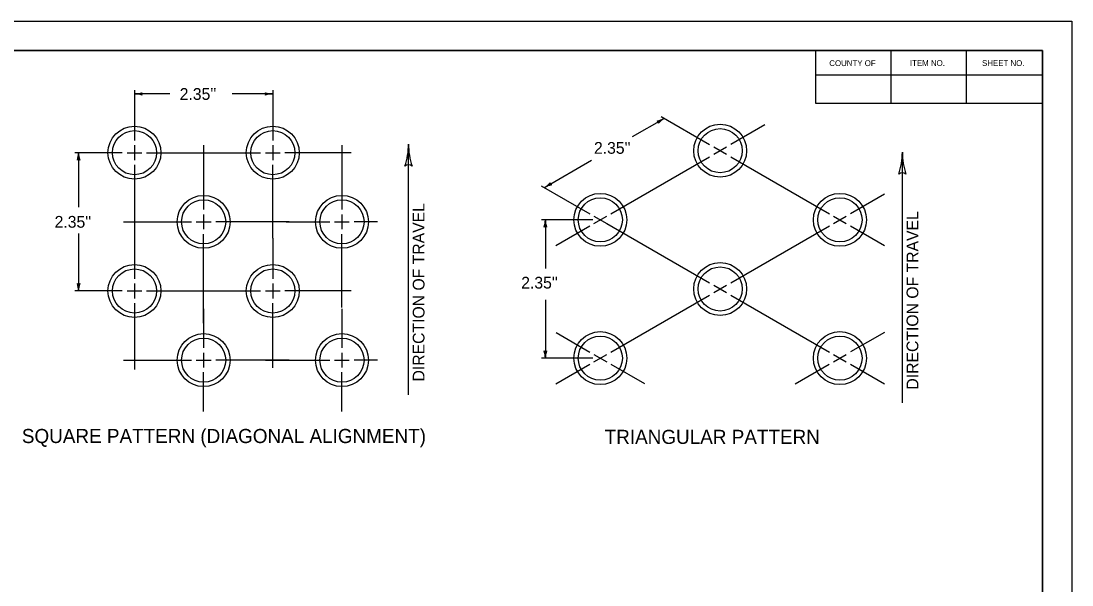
# Model space of a CAD drawing. Extents: x 1000 to 1036.3, y 1000 to 1022.
# Drawn here: x 1018.15 to 1036, y 1012.42 to 1022 of the extents above; entities that cross this region are included whole.
import ezdxf

# ---------------------------------------------------------------- set-up
doc = ezdxf.new("R2010")
doc.units = 0
for name, color, linetype in [('Level 1', 7, 'Continuous'), ('Level 10', 7, 'Continuous'), ('Level 11', 7, 'Continuous'), ('Level 51', 7, 'Continuous'), ('Level 53', 7, 'Continuous'), ('SB_PL_CUTLINE_PR', 7, 'Continuous'), ('SB_PL_SBL4_PR', 7, 'Continuous')]:
    doc.layers.add(name, color=color, linetype=linetype)

msp = doc.modelspace()

# ---------------------------------------------------------------- linework, layer by layer
at = {"layer": 'Level 10'}
for p, q in [((1000, 1022), (1036, 1022)), ((1036, 1022), (1036, 1000)), ((1007, 1021.5), (1035.5, 1021.5)), ((1035.5, 1021.5), (1035.5, 1000.5))]:
    msp.add_line(p, q, dxfattribs=at)
at = {"layer": 'Level 11'}
for p, q in [((1020.073, 1020.823), (1020.073, 1019.97)), ((1020.672, 1020.761), (1020.073, 1020.761)), ((1022.423, 1020.761), (1021.735, 1020.761)), ((1022.423, 1020.823), (1022.423, 1019.97)), ((1022.423, 1020.637), (1022.423, 1019.97)), ((1028.534, 1020.035), (1029.073, 1020.346)), ((1029.018, 1020.377), (1029.843, 1019.901)), ((1030.78, 1020.234), (1030.202, 1019.901)), ((1020.073, 1019.888), (1020.073, 1019.638)), ((1021.248, 1019.888), (1021.248, 1018.795)), ((1022.423, 1019.888), (1022.423, 1019.638)), ((1023.598, 1019.888), (1023.598, 1018.795)), ((1024.729, 1015.648), (1024.729, 1019.909)), ((1029.914, 1019.86), (1030.13, 1019.735)), ((1029.914, 1019.735), (1030.131, 1019.86)), ((1019.866, 1019.763), (1019.06, 1019.763)), ((1019.123, 1019.763), (1019.123, 1018.839)), ((1019.948, 1019.763), (1020.198, 1019.763)), ((1020.28, 1019.763), (1022.216, 1019.763)), ((1022.298, 1019.763), (1022.548, 1019.763)), ((1023.757, 1019.763), (1022.63, 1019.763)), ((1028.167, 1018.726), (1029.843, 1019.694)), ((1030.202, 1019.694), (1031.878, 1018.726)), ((1033.118, 1015.51), (1033.118, 1019.771)), ((1020.073, 1019.556), (1020.073, 1017.62)), ((1022.423, 1018.309), (1022.423, 1019.556)), ((1027.037, 1019.171), (1027.84, 1019.634)), ((1026.983, 1019.202), (1027.808, 1018.726)), ((1032.815, 1019.06), (1032.238, 1018.726)), ((1021.248, 1018.713), (1021.248, 1018.463)), ((1023.598, 1018.713), (1023.598, 1018.463)), ((1027.862, 1018.622), (1026.99, 1018.622)), ((1027.053, 1018.622), (1027.053, 1017.794)), ((1027.879, 1018.685), (1028.096, 1018.56)), ((1027.879, 1018.56), (1028.096, 1018.685)), ((1031.949, 1018.685), (1032.166, 1018.56)), ((1031.949, 1018.56), (1032.166, 1018.685)), ((1019.886, 1018.588), (1021.041, 1018.588)), ((1021.123, 1018.588), (1021.373, 1018.588)), ((1022.702, 1018.588), (1021.455, 1018.588)), ((1022.652, 1018.588), (1023.391, 1018.588)), ((1023.473, 1018.588), (1023.723, 1018.588)), ((1024.202, 1018.588), (1023.805, 1018.588)), ((1027.23, 1018.185), (1027.808, 1018.519)), ((1028.096, 1018.56), (1029.843, 1017.551)), ((1030.202, 1017.551), (1031.878, 1018.519)), ((1032.237, 1018.518), (1032.815, 1018.185)), ((1019.123, 1018.39), (1019.123, 1017.413)), ((1021.248, 1016.867), (1021.248, 1018.381)), ((1022.423, 1018.309), (1022.423, 1017.62)), ((1023.598, 1017.134), (1023.598, 1018.381)), ((1020.073, 1017.538), (1020.073, 1017.288)), ((1022.423, 1017.538), (1022.423, 1017.288)), ((1019.866, 1017.413), (1019.06, 1017.413)), ((1019.948, 1017.413), (1020.198, 1017.413)), ((1020.28, 1017.413), (1022.216, 1017.413)), ((1022.298, 1017.413), (1022.548, 1017.413)), ((1023.757, 1017.413), (1022.63, 1017.413)), ((1029.914, 1017.51), (1030.13, 1017.385)), ((1029.914, 1017.385), (1030.131, 1017.51)), ((1020.073, 1017.206), (1020.073, 1016.079)), ((1022.423, 1016.11), (1022.423, 1017.206)), ((1027.053, 1017.264), (1027.053, 1016.272)), ((1028.167, 1016.376), (1029.843, 1017.344)), ((1030.202, 1017.344), (1031.878, 1016.376)), ((1021.248, 1017.112), (1021.248, 1016.445)), ((1023.598, 1017.112), (1023.598, 1016.445)), ((1027.238, 1016.705), (1027.808, 1016.376)), ((1032.815, 1016.71), (1032.238, 1016.377)), ((1021.248, 1016.363), (1021.248, 1016.113)), ((1023.598, 1016.363), (1023.598, 1016.113)), ((1027.879, 1016.335), (1028.095, 1016.21)), ((1027.879, 1016.21), (1028.096, 1016.335)), ((1031.949, 1016.335), (1032.166, 1016.21)), ((1031.949, 1016.21), (1032.166, 1016.335)), ((1019.886, 1016.238), (1021.041, 1016.238)), ((1021.123, 1016.238), (1021.373, 1016.238)), ((1022.702, 1016.238), (1021.455, 1016.238)), ((1022.3, 1016.238), (1023.391, 1016.238)), ((1023.473, 1016.238), (1023.723, 1016.238)), ((1024.202, 1016.238), (1023.805, 1016.238)), ((1027.862, 1016.272), (1026.99, 1016.272)), ((1027.229, 1015.835), (1027.807, 1016.168)), ((1028.166, 1016.169), (1028.736, 1015.84)), ((1031.3, 1015.835), (1031.877, 1016.168)), ((1032.237, 1016.169), (1032.815, 1015.835)), ((1021.248, 1015.364), (1021.248, 1016.031)), ((1023.598, 1015.364), (1023.598, 1016.031))]:
    msp.add_line(p, q, dxfattribs=at)
msp.add_lwpolyline([(1007, 1000.5), (1035.5, 1000.5), (1035.5, 1021.5), (1007, 1021.5)], close=True, dxfattribs=at)
for centre, radius in [((1020.073, 1019.763), 0.45), ((1022.423, 1019.763), 0.45), ((1030.023, 1019.797), 0.45), ((1020.073, 1019.763), 0.375), ((1022.423, 1019.763), 0.375), ((1030.023, 1019.797), 0.375), ((1021.248, 1018.588), 0.45), ((1021.248, 1018.588), 0.375), ((1023.598, 1018.588), 0.45), ((1023.598, 1018.588), 0.375), ((1027.987, 1018.622), 0.45), ((1027.987, 1018.622), 0.375), ((1032.058, 1018.622), 0.45), ((1032.058, 1018.622), 0.375), ((1030.023, 1017.447), 0.45), ((1020.073, 1017.413), 0.45), ((1020.073, 1017.413), 0.375), ((1022.423, 1017.413), 0.45), ((1022.423, 1017.413), 0.375), ((1030.023, 1017.447), 0.375), ((1021.248, 1016.238), 0.45), ((1023.598, 1016.238), 0.45), ((1027.987, 1016.272), 0.45), ((1027.987, 1016.272), 0.375), ((1032.058, 1016.272), 0.45), ((1032.058, 1016.272), 0.375), ((1021.248, 1016.238), 0.375), ((1023.598, 1016.238), 0.375)]:
    msp.add_circle(centre, radius, dxfattribs=at)
for centre, radius, start, end in [((1020.073, 1021.152), 0.391, 270, 288.6688), ((1020.073, 1020.37), 0.391, 71.3472, 89.9939), ((1020.073, 1021.152), 0.391, 269.9878, 270), ((1020.221, 1020.761), 0.0313, 138.7746, 220.8913), ((1022.274, 1020.761), 0.0313, 318.7746, 40.8913), ((1022.423, 1021.152), 0.391, 251.3472, 269.9939), ((1022.423, 1020.37), 0.391, 90, 108.6688), ((1022.423, 1020.37), 0.391, 89.9878, 90), ((1028.877, 1020.684), 0.391, 281.3472, 299.9939), ((1028.944, 1020.272), 0.0313, 348.7746, 70.8913), ((1029.268, 1020.007), 0.391, 120, 138.6688), ((1029.268, 1020.007), 0.391, 119.9878, 120), ((1023.557, 1019.909), 1.172, 341.3472, 359.9939), ((1025.9, 1019.909), 1.172, 180, 198.6688), ((1025.9, 1019.909), 1.172, 179.9878, 180), ((1018.732, 1019.763), 0.391, 341.3472, 359.9939), ((1019.514, 1019.763), 0.391, 180, 198.6688), ((1019.514, 1019.763), 0.391, 179.9878, 180), ((1031.946, 1019.771), 1.172, 341.3472, 359.9939), ((1034.29, 1019.771), 1.172, 180, 198.6688), ((1034.29, 1019.771), 1.172, 179.9878, 180), ((1019.123, 1019.615), 0.0313, 48.7746, 130.8913), ((1024.728, 1019.463), 0.0938, 48.7746, 130.8913), ((1033.118, 1019.325), 0.0938, 48.7746, 130.8913), ((1026.842, 1019.509), 0.391, 300, 318.6688), ((1027.233, 1018.832), 0.391, 101.3472, 119.9939), ((1026.842, 1019.509), 0.391, 299.9878, 300), ((1027.166, 1019.245), 0.0313, 168.7746, 250.8913), ((1026.662, 1018.622), 0.391, 341.3472, 359.9939), ((1027.444, 1018.622), 0.391, 179.9878, 180), ((1027.444, 1018.622), 0.391, 180, 198.6688), ((1027.053, 1018.474), 0.0313, 48.7746, 130.8913), ((1019.123, 1017.562), 0.0313, 228.7746, 310.8913), ((1018.732, 1017.413), 0.391, 0, 18.6688), ((1019.514, 1017.413), 0.391, 161.3472, 179.9939), ((1018.732, 1017.413), 0.391, 359.9878, 0), ((1027.053, 1016.421), 0.0313, 228.7746, 310.8913), ((1026.662, 1016.272), 0.391, 0, 18.6688), ((1027.444, 1016.272), 0.391, 161.3472, 179.9939), ((1026.662, 1016.272), 0.391, 359.9878, 0)]:
    msp.add_arc(centre, radius, start, end, dxfattribs=at)
at = {"layer": 'Level 51'}
for p, q in [((1031.65, 1021.5), (1031.535, 1021.5)), ((1031.65, 1020.6), (1031.65, 1021.5)), ((1032.93, 1020.6), (1032.93, 1021.5)), ((1034.21, 1020.6), (1034.21, 1021.5)), ((1035.5, 1020.6), (1035.5, 1021.5)), ((1035.5, 1021.081), (1031.65, 1021.081)), ((1035.5, 1020.6), (1031.65, 1020.6))]:
    msp.add_line(p, q, dxfattribs=at)
at = {"layer": 'Level 53'}
for p, q in [((1031.65, 1020.6), (1031.65, 1021.5)), ((1035.5, 1020.6), (1035.5, 1021.5))]:
    msp.add_line(p, q, dxfattribs=at)
at = {"layer": 'SB_PL_CUTLINE_PR'}
msp.add_lwpolyline([(1000, 1022), (1036, 1022), (1036, 1000), (1000, 1000)], close=True, dxfattribs=at)
at = {"layer": 'SB_PL_SBL4_PR'}
msp.add_lwpolyline([(1007, 1000.5), (1035.5, 1000.5), (1035.5, 1021.5), (1007, 1021.5)], close=True, dxfattribs=at)

# ---------------------------------------------------------------- texts
at = {"layer": 'Level 1'}
for s, height, p in [("2.35''", 0.2, (1020.841, 1020.66)), ("2.35''", 0.2, (1027.879, 1019.744)), ("2.35''", 0.2, (1018.716, 1018.488)), ("2.35''", 0.2, (1026.643, 1017.454)), ('SQUARE PATTERN (DIAGONAL ALIGNMENT)', 0.24, (1018.16, 1014.829)), ('TRIANGULAR PATTERN', 0.24, (1028.061, 1014.814))]:
    msp.add_text(s, height=height, dxfattribs=at).set_placement(p)
at = {"layer": 'Level 11'}
for p in [(1025, 1015.875), (1033.39, 1015.737)]:
    msp.add_text('DIRECTION OF TRAVEL', height=0.2, rotation=90, dxfattribs=at).set_placement(p)
at = {"layer": 'Level 51'}
for s, p in [('COUNTY OF', (1031.877, 1021.234)), ('ITEM NO.', (1033.247, 1021.236)), ('SHEET NO.', (1034.472, 1021.235))]:
    msp.add_text(s, height=0.1, dxfattribs=at).set_placement(p)

doc.saveas('drawing.dxf')
